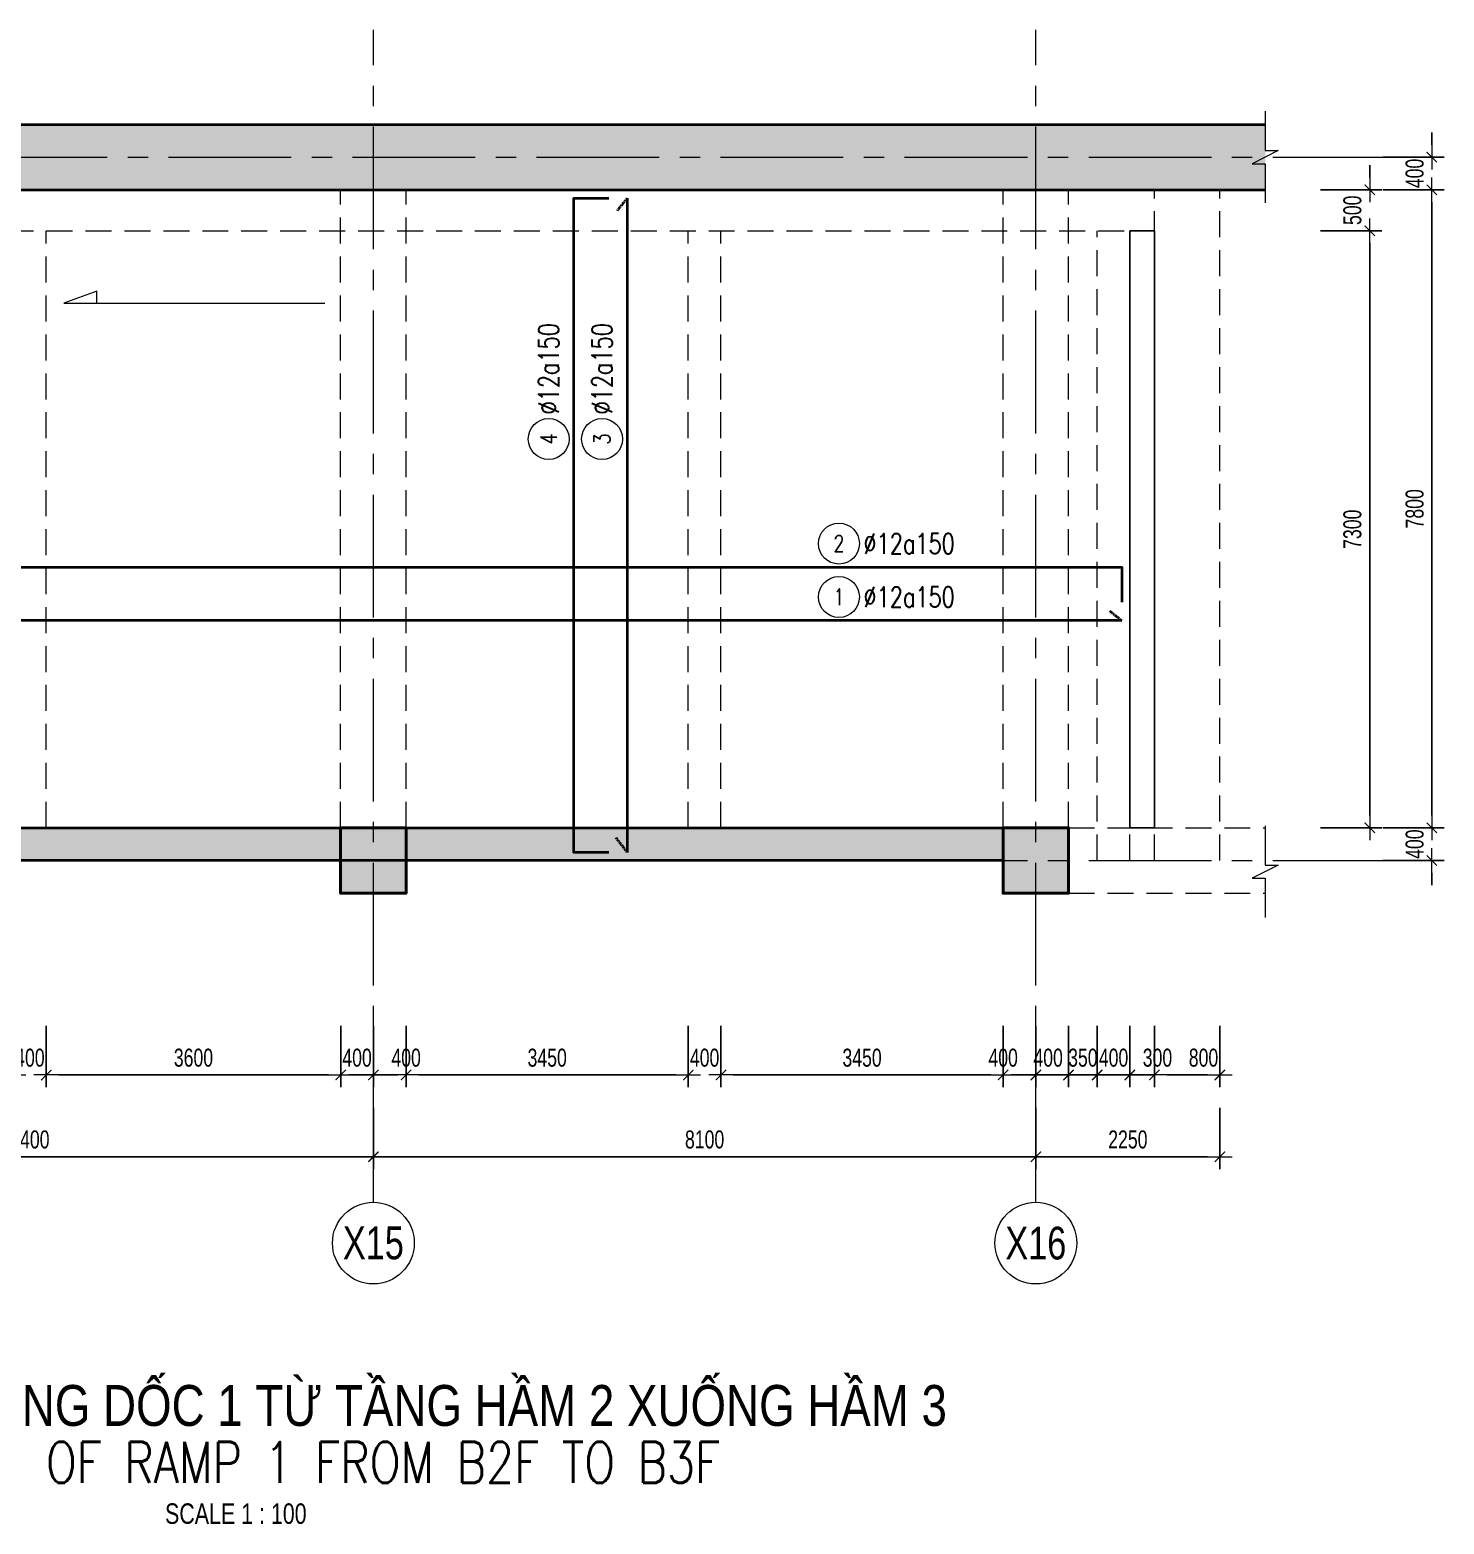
# Model space of a CAD drawing. Header units: millimetres. Extents: x -172050 to 1089997, y 452920 to 1051687.
# Drawn here: x 206851 to 224143, y 494823 to 513092 of the extents above; entities that cross this region are included whole.
import ezdxf
from ezdxf.enums import TextEntityAlignment as Align

# ---------------------------------------------------------------- set-up
doc = ezdxf.new("R2010")
doc.units = ezdxf.units.MM
doc.header["$MEASUREMENT"] = 0
for name, pattern in [('_DASH', [0.6, 0.4, -0.2]), ('CENTER2', [1.125, 0.75, -0.125, 0.125, -0.125]), ('HIDDEN2', [4.7625, 3.175, -1.5875]), ('POD_Grid$0$CENTER2', [1.125, 0.75, -0.125, 0.125, -0.125])]:
    doc.linetypes.add(name, pattern=pattern)
doc.layers.get('Defpoints').update_dxf_attribs({"color": 151, "lineweight": 9})
doc.layers.add('-L-A_OUTLINE', color=2, linetype='Continuous')
for name, color, linetype, lineweight in [('kata_thep - H', 4, 'Continuous', 35), ('NDC_S_ANNO', 7, 'Continuous', 20), ('NDC_S_AXIS', 5, 'CENTER2', 13), ('NDC_S_BEAM', 3, 'HIDDEN2', 20), ('NDC_S_DIM', 1, 'Continuous', 15), ('NDC_S_ENG TITLE', 3, 'Continuous', 20), ('NDC_S_HATCH MATERIAL', 8, 'Continuous', 13), ('NDC_S_SYMBOL', 1, 'Continuous', 15), ('NDC_S_TEXT SYMBOL', 7, 'Continuous', 20), ('NDC_S_VN TEXT', 7, 'Continuous', 20), ('NDC_S_VN TITLE', 6, 'Continuous', 35), ('OF_Diaphram wall$0$NDC_S_WALL', 6, 'Continuous', 35), ('PD_B2F_Col$0$NDC_S-COLUMN', 4, 'Continuous', 40), ('PD_B2F_Col$0$NDC_S_HATCH COLUMN AND WALL', 251, 'Continuous', 13), ('POD_Grid$0$NDC_S_AXIS', 5, 'POD_Grid$0$CENTER2', 13), ('Ramp wall 4.1(B1)$0$NDC_S_WALL', 6, 'Continuous', 35)]:
    doc.layers.add(name, color=color, linetype=linetype, lineweight=lineweight)
doc.styles.add('NDC_ANNO', font='', dxfattribs={"width": 0.8})
doc.styles.add('NDC_DIM', font='', dxfattribs={"width": 0.75})
doc.styles.add('NDC_EN TXT', font='romans.shx', dxfattribs={"width": 0.8})
doc.styles.add('NDC_VIE TXT', font='arial.ttf', dxfattribs={"width": 0.8})
doc.styles.get('NDC_ANNO').set_extended_font_data('Dotum')
doc.styles.get('NDC_DIM').set_extended_font_data('Dotum')
doc.dimstyles.new('NDC_dim_100', dxfattribs={"dimscale": 100, "dimtxt": 2.2, "dimasz": 1.5, "dimexe": 1.5, "dimexo": 2.5, "dimgap": 1, "dimtad": 1, "dimdec": 0, "dimzin": 0, "dimdsep": 46, "dimtxsty": 'NDC_DIM', "dimblk": 'DIMMARK', "dimcen": 0.09, "dimdle": 1.2, "dimclrd": 1, "dimclre": 1, "dimclrt": 3, "dimadec": 0, "dimazin": 0, "dimtfac": 1, "dimtdec": 0, "dimtix": 1, "dimtofl": 0, "dimtmove": 0, "dimatfit": 3, "dimfxl": 6, "dimfxlon": 1, "dimtolj": 1, "dimtzin": 0, "dimarcsym": 0})

# ---------------------------------------------------------------- blocks, each defined once
blk = doc.blocks.new('PD_B2F_Col$0$cot')
at = {"layer": 'PD_B2F_Col$0$NDC_S_HATCH COLUMN AND WALL', "ltscale": 0.005}
h = blk.add_hatch(color=256, dxfattribs=at)
h.dxf.hatch_style = 1
h.paths.add_polyline_path([(-0.5, 0.5), (0.5, 0.5), (0.5, -0.5), (-0.5, -0.5)])
at = {"layer": 'PD_B2F_Col$0$NDC_S-COLUMN', "ltscale": 0.005}
blk.add_lwpolyline([(-0.5, 0.5), (0.5, 0.5), (0.5, -0.5), (-0.5, -0.5)], close=True, dxfattribs=at)
blk = doc.blocks.new('RAM3-2')
at = {"layer": 'NDC_S_HATCH MATERIAL'}
h = blk.add_hatch(dxfattribs=at)
h.set_pattern_fill('BT-01', color=252, scale=30, style=0, pattern_type=2)
h.set_pattern_definition([(50, (-904888.87, 140613.11), (215.178055, -18.82564), [22.5, -247.5]), (355, (-904888.87, 140613.1), (-41.6254, 225.65764), [18, -198]), (100.4514, (-904870.94, 140611.54), (173.552815, 206.831863), [19.122057, -210.342634]), (46.1842, (-904888.87, 140673.1), (320.172315, -49.655704), [33.75, -371.25]), (96.6356, (-904862.2, 140668.97), (280.39881, 292.23536), [28.68309, -315.5139]), (351.1842, (-904888.87, 140673.1), (280.39858, 292.23558), [27, -297]), (21, (-904858.87, 140658.11), (179.072116, -120.785667), [22.5, -247.5]), (326, (-904858.87, 140658.1), (72.9946, 217.545014), [18, -198]), (71.4514, (-904843.95, 140648.05), (252.06679, 96.75915), [19.122057, -210.342634]), (37.5, (-904888.87, 140613.11), (3.6479566, 99.868156), [0, -195.6, 0, -201, 0, -198.75]), (7.5, (-904888.87, 140613.11), (78.920861, 118.323514), [0, -114.6, 0, -191.1, 0, -75.75]), (327.5, (-904955.77, 140613.11), (160.146731, -6.7664615), [0, -75, 0, -234, 0, -310.5]), (317.5, (-904985.77, 140613.11), (174.95585, 30.031495), [0, -97.5, 0, -155.4, 0, -220.5]), (45, (-904888.87, 140613.11), (-90.156115, 90.156115), []), (45, (-904888.87, 140649.86), (-90.156115, 90.156115), [])])
h.paths.add_polyline_path([(-785, 8120), (-785, 7800), (25855, 7800), (25855, 8600), (-785, 8600), (-785, 8280), (-625, 8280), (-945, 8120)])
h = blk.add_hatch(dxfattribs=at)
h.set_pattern_fill('BT-01', color=252, scale=30, style=0, pattern_type=2)
h.set_pattern_definition([(50, (-908593.9, 132013.11), (215.178055, -18.82564), [22.5, -247.5]), (355, (-908593.9, 132013.1), (-41.6254, 225.65764), [18, -198]), (100.4514, (-908575.97, 132011.54), (173.552815, 206.831863), [19.122057, -210.342634]), (46.1842, (-908593.9, 132073.1), (320.172315, -49.655704), [33.75, -371.25]), (96.6356, (-908567.22, 132068.97), (280.39881, 292.23536), [28.68309, -315.5139]), (351.1842, (-908593.9, 132073.1), (280.39858, 292.23558), [27, -297]), (21, (-908563.9, 132058.11), (179.072116, -120.785667), [22.5, -247.5]), (326, (-908563.9, 132058.1), (72.9946, 217.545014), [18, -198]), (71.4514, (-908548.98, 132048.05), (252.06679, 96.75915), [19.122057, -210.342634]), (37.5, (-908593.9, 132013.11), (3.6479566, 99.868156), [0, -195.6, 0, -201, 0, -198.75]), (7.5, (-908593.9, 132013.11), (78.920861, 118.323514), [0, -114.6, 0, -191.1, 0, -75.75]), (327.5, (-908660.8, 132013.11), (160.146731, -6.7664615), [0, -75, 0, -234, 0, -310.5]), (317.5, (-908690.8, 132013.11), (174.95585, 30.031495), [0, -97.5, 0, -155.4, 0, -220.5]), (45, (-908593.9, 132013.11), (-90.156115, 90.156115), []), (45, (-908593.9, 132049.86), (-90.156115, 90.156115), [])])
h.paths.add_polyline_path([(-825, -240), (-825, -400), (22650, -400), (22650, 0), (-825, 0), (-825, -160), (-745, -160), (-905, -240)])
at = {"layer": '-L-A_OUTLINE'}
for points in [[(500, 7300), (800, 7300), (800, 0), (500, 0)], [(24200, 7300), (24500, 7300), (24500, 0), (24200, 0)]]:
    blk.add_lwpolyline(points, close=True, dxfattribs=at)
at = {"layer": 'NDC_S_BEAM', "ltscale": 100}
for p, q in [((0, 7800), (24500, 7800)), ((0, 0), (0, 7800)), ((800, 0), (800, 7800)), ((1400, 0), (1400, 7800)), ((6150, 0), (6150, 7800)), ((6950, 0), (6950, 7800)), ((14550, 0), (14550, 7800)), ((15350, 0), (15350, 7800)), ((22650, 0), (22650, 7800)), ((23450, 0), (23450, 7800)), ((24500, -400), (24500, 7800)), ((25300, -400), (25300, 7800)), ((0, 7300), (24500, 7300)), ((500, 0), (500, 7300)), ((10550, 0), (10550, 7300)), ((10950, 0), (10950, 7300)), ((18800, 0), (18800, 7300)), ((19200, 0), (19200, 7300)), ((23800, -400), (23800, 7300)), ((24200, -400), (24200, 7300)), ((-825, 0), (-100, 0)), ((23450, 0), (25855, 0)), ((23450, -800), (25855, -800)), ((23450, -800), (25855, -800))]:
    blk.add_line(p, q, dxfattribs=at)
at = {"layer": 'NDC_S_DIM'}
for points in [[(-785, 8760), (-785, 8280), (-625, 8280), (-945, 8120), (-785, 8120), (-785, 7640)], [(25855, 8760), (25855, 8280), (26015, 8280), (25695, 8120), (25855, 8120), (25855, 7640)], [(-825, 80), (-825, -160), (-745, -160), (-905, -240), (-825, -240), (-825, -480)], [(25855, 24), (25855, -456), (26015, -456), (25695, -616), (25855, -616), (25855, -1096)]]:
    blk.add_lwpolyline(points, dxfattribs=at)
at = {"layer": 'OF_Diaphram wall$0$NDC_S_WALL', "ltscale": 200}
for points in [[(-785, 8600), (25855, 8600)], [(-785, 7800), (25855, 7800)]]:
    blk.add_lwpolyline(points, dxfattribs=at)
at = {"layer": 'POD_Grid$0$NDC_S_AXIS', "ltscale": 2000}
for p, q in [((6550, -4177), (6550, 9756)), ((14950, -4177), (14950, 9756)), ((23050, -4177), (23050, 9756)), ((-3304, 8200), (27413, 8200)), ((-3304, -400), (27413, -400))]:
    blk.add_line(p, q, dxfattribs=at)
at = {"layer": 'Ramp wall 4.1(B1)$0$NDC_S_WALL', "ltscale": 200}
blk.add_lwpolyline([(-825, 0), (22650, 0), (22650, -400), (-825, -400)], dxfattribs=at)
at = {"xscale": 800, "yscale": 800}
for p in [(6550, -400), (14950, -400), (23050, -400)]:
    blk.add_blockref('PD_B2F_Col$0$cot', p, dxfattribs=at)
blk = doc.blocks.new('DIMMARK')
at = {"layer": 'NDC_S_DIM', "color": 1}
blk.add_line((-1.5, 0), (1, 0), dxfattribs=at)
at = {"layer": 'NDC_S_DIM', "color": 2, "const_width": 0.1}
blk.add_lwpolyline([(-0.42, -0.42), (0.42, 0.42)], dxfattribs=at)
blk = doc.blocks.new('*D861')
at = {"layer": 'Defpoints', "color": 0, "transparency": 16777216}
for p in [(206651, 503437), (207051, 503437), (207051, 500315)]:
    blk.add_point(p, dxfattribs=at)
at = {"layer": 'NDC_S_DIM', "color": 1, "lineweight": -2, "transparency": 16777216}
for p, q in [((206651, 500915), (206651, 500165)), ((207051, 500915), (207051, 500165)), ((206501, 500315), (206351, 500315)), ((207201, 500315), (207351, 500315))]:
    blk.add_line(p, q, dxfattribs=at)
at = {"layer": 'NDC_S_DIM', "color": 1, "lineweight": -2, "transparency": 16777216, "xscale": 150, "yscale": 150, "zscale": 150}
blk.add_blockref('DIMMARK', (206651, 500315), dxfattribs=at)
at = {"layer": 'NDC_S_DIM', "color": 1, "lineweight": -2, "transparency": 16777216, "xscale": 150, "yscale": 150, "zscale": 150, "rotation": 180}
blk.add_blockref('DIMMARK', (207051, 500315), dxfattribs=at)
at = {"layer": 'NDC_S_DIM', "color": 3, "transparency": 16777216, "insert": (206851, 500525), "char_height": 220, "attachment_point": 5, "style": 'NDC_DIM'}
blk.add_mtext('\\A1;400', dxfattribs=at)
blk = doc.blocks.new('*D862')
at = {"layer": 'Defpoints', "color": 0, "transparency": 16777216}
for p in [(207051, 503437), (210651, 503437), (210651, 500315)]:
    blk.add_point(p, dxfattribs=at)
at = {"layer": 'NDC_S_DIM', "color": 1, "lineweight": -2, "transparency": 16777216}
for p, q in [((207051, 500915), (207051, 500165)), ((210651, 500915), (210651, 500165)), ((207201, 500315), (210501, 500315))]:
    blk.add_line(p, q, dxfattribs=at)
at = {"layer": 'NDC_S_DIM', "color": 1, "lineweight": -2, "transparency": 16777216, "xscale": 150, "yscale": 150, "zscale": 150, "rotation": 180}
blk.add_blockref('DIMMARK', (207051, 500315), dxfattribs=at)
at = {"layer": 'NDC_S_DIM', "color": 1, "lineweight": -2, "transparency": 16777216, "xscale": 150, "yscale": 150, "zscale": 150}
blk.add_blockref('DIMMARK', (210651, 500315), dxfattribs=at)
at = {"layer": 'NDC_S_DIM', "color": 3, "transparency": 16777216, "insert": (208851, 500525), "char_height": 220, "attachment_point": 5, "style": 'NDC_DIM'}
blk.add_mtext('\\A1;3600', dxfattribs=at)
blk = doc.blocks.new('*D863')
at = {"layer": 'Defpoints', "color": 0, "transparency": 16777216}
for p in [(210651, 503437), (211051, 503437), (211051, 500315)]:
    blk.add_point(p, dxfattribs=at)
at = {"layer": 'NDC_S_DIM', "color": 1, "lineweight": -2, "transparency": 16777216}
for p, q in [((210651, 500915), (210651, 500165)), ((211051, 500915), (211051, 500165)), ((210501, 500315), (210351, 500315)), ((211201, 500315), (211351, 500315))]:
    blk.add_line(p, q, dxfattribs=at)
at = {"layer": 'NDC_S_DIM', "color": 1, "lineweight": -2, "transparency": 16777216, "xscale": 150, "yscale": 150, "zscale": 150}
blk.add_blockref('DIMMARK', (210651, 500315), dxfattribs=at)
at = {"layer": 'NDC_S_DIM', "color": 1, "lineweight": -2, "transparency": 16777216, "xscale": 150, "yscale": 150, "zscale": 150, "rotation": 180}
blk.add_blockref('DIMMARK', (211051, 500315), dxfattribs=at)
at = {"layer": 'NDC_S_DIM', "color": 3, "transparency": 16777216, "insert": (210851, 500525), "char_height": 220, "attachment_point": 5, "style": 'NDC_DIM'}
blk.add_mtext('\\A1;400', dxfattribs=at)
blk = doc.blocks.new('*D864')
at = {"layer": 'Defpoints', "color": 0, "transparency": 16777216}
for p in [(211051, 503437), (211451, 503337), (211451, 500315)]:
    blk.add_point(p, dxfattribs=at)
at = {"layer": 'NDC_S_DIM', "color": 1, "lineweight": -2, "transparency": 16777216}
for p, q in [((211051, 500915), (211051, 500165)), ((211451, 500915), (211451, 500165)), ((210901, 500315), (210751, 500315)), ((211601, 500315), (211751, 500315))]:
    blk.add_line(p, q, dxfattribs=at)
at = {"layer": 'NDC_S_DIM', "color": 1, "lineweight": -2, "transparency": 16777216, "xscale": 150, "yscale": 150, "zscale": 150}
blk.add_blockref('DIMMARK', (211051, 500315), dxfattribs=at)
at = {"layer": 'NDC_S_DIM', "color": 1, "lineweight": -2, "transparency": 16777216, "xscale": 150, "yscale": 150, "zscale": 150, "rotation": 180}
blk.add_blockref('DIMMARK', (211451, 500315), dxfattribs=at)
at = {"layer": 'NDC_S_DIM', "color": 3, "transparency": 16777216, "insert": (211451, 500525), "char_height": 220, "attachment_point": 5, "style": 'NDC_DIM'}
blk.add_mtext('\\A1;400', dxfattribs=at)
blk = doc.blocks.new('*D865')
at = {"layer": 'Defpoints', "color": 0, "transparency": 16777216}
for p in [(214901, 503837), (211451, 503337), (214901, 500315)]:
    blk.add_point(p, dxfattribs=at)
at = {"layer": 'NDC_S_DIM', "color": 1, "lineweight": -2, "transparency": 16777216}
for p, q in [((211451, 500915), (211451, 500165)), ((214901, 500915), (214901, 500165)), ((211601, 500315), (214751, 500315))]:
    blk.add_line(p, q, dxfattribs=at)
at = {"layer": 'NDC_S_DIM', "color": 1, "lineweight": -2, "transparency": 16777216, "xscale": 150, "yscale": 150, "zscale": 150, "rotation": 180}
blk.add_blockref('DIMMARK', (211451, 500315), dxfattribs=at)
at = {"layer": 'NDC_S_DIM', "color": 1, "lineweight": -2, "transparency": 16777216, "xscale": 150, "yscale": 150, "zscale": 150}
blk.add_blockref('DIMMARK', (214901, 500315), dxfattribs=at)
at = {"layer": 'NDC_S_DIM', "color": 3, "transparency": 16777216, "insert": (213176, 500525), "char_height": 220, "attachment_point": 5, "style": 'NDC_DIM'}
blk.add_mtext('\\A1;3450', dxfattribs=at)
blk = doc.blocks.new('*D866')
at = {"layer": 'Defpoints', "color": 0, "transparency": 16777216}
for p in [(214901, 503837), (215301, 503837), (215301, 500315)]:
    blk.add_point(p, dxfattribs=at)
at = {"layer": 'NDC_S_DIM', "color": 1, "lineweight": -2, "transparency": 16777216}
for p, q in [((214901, 500915), (214901, 500165)), ((215301, 500915), (215301, 500165)), ((214751, 500315), (214601, 500315)), ((215451, 500315), (215601, 500315))]:
    blk.add_line(p, q, dxfattribs=at)
at = {"layer": 'NDC_S_DIM', "color": 1, "lineweight": -2, "transparency": 16777216, "xscale": 150, "yscale": 150, "zscale": 150}
blk.add_blockref('DIMMARK', (214901, 500315), dxfattribs=at)
at = {"layer": 'NDC_S_DIM', "color": 1, "lineweight": -2, "transparency": 16777216, "xscale": 150, "yscale": 150, "zscale": 150, "rotation": 180}
blk.add_blockref('DIMMARK', (215301, 500315), dxfattribs=at)
at = {"layer": 'NDC_S_DIM', "color": 3, "transparency": 16777216, "insert": (215101, 500525), "char_height": 220, "attachment_point": 5, "style": 'NDC_DIM'}
blk.add_mtext('\\A1;400', dxfattribs=at)
blk = doc.blocks.new('*D867')
at = {"layer": 'Defpoints', "color": 0, "transparency": 16777216}
for p in [(215301, 503837), (218751, 503337), (218751, 500315)]:
    blk.add_point(p, dxfattribs=at)
at = {"layer": 'NDC_S_DIM', "color": 1, "lineweight": -2, "transparency": 16777216}
for p, q in [((215301, 500915), (215301, 500165)), ((218751, 500915), (218751, 500165)), ((215451, 500315), (218601, 500315))]:
    blk.add_line(p, q, dxfattribs=at)
at = {"layer": 'NDC_S_DIM', "color": 1, "lineweight": -2, "transparency": 16777216, "xscale": 150, "yscale": 150, "zscale": 150, "rotation": 180}
blk.add_blockref('DIMMARK', (215301, 500315), dxfattribs=at)
at = {"layer": 'NDC_S_DIM', "color": 1, "lineweight": -2, "transparency": 16777216, "xscale": 150, "yscale": 150, "zscale": 150}
blk.add_blockref('DIMMARK', (218751, 500315), dxfattribs=at)
at = {"layer": 'NDC_S_DIM', "color": 3, "transparency": 16777216, "insert": (217026, 500525), "char_height": 220, "attachment_point": 5, "style": 'NDC_DIM'}
blk.add_mtext('\\A1;3450', dxfattribs=at)
blk = doc.blocks.new('*D868')
at = {"layer": 'Defpoints', "color": 0, "transparency": 16777216}
for p in [(219151, 503837), (218751, 503337), (219151, 500315)]:
    blk.add_point(p, dxfattribs=at)
at = {"layer": 'NDC_S_DIM', "color": 1, "lineweight": -2, "transparency": 16777216}
for p, q in [((218751, 500915), (218751, 500165)), ((219151, 500915), (219151, 500165)), ((218601, 500315), (218451, 500315)), ((219301, 500315), (219451, 500315))]:
    blk.add_line(p, q, dxfattribs=at)
at = {"layer": 'NDC_S_DIM', "color": 1, "lineweight": -2, "transparency": 16777216, "xscale": 150, "yscale": 150, "zscale": 150}
blk.add_blockref('DIMMARK', (218751, 500315), dxfattribs=at)
at = {"layer": 'NDC_S_DIM', "color": 1, "lineweight": -2, "transparency": 16777216, "xscale": 150, "yscale": 150, "zscale": 150, "rotation": 180}
blk.add_blockref('DIMMARK', (219151, 500315), dxfattribs=at)
at = {"layer": 'NDC_S_DIM', "color": 3, "transparency": 16777216, "insert": (218751, 500525), "char_height": 220, "attachment_point": 5, "style": 'NDC_DIM'}
blk.add_mtext('\\A1;400', dxfattribs=at)
blk = doc.blocks.new('*D869')
at = {"layer": 'Defpoints', "color": 0, "transparency": 16777216}
for p in [(219151, 503837), (219551, 503337), (219551, 500315)]:
    blk.add_point(p, dxfattribs=at)
at = {"layer": 'NDC_S_DIM', "color": 1, "lineweight": -2, "transparency": 16777216}
for p, q in [((219151, 500915), (219151, 500165)), ((219551, 500915), (219551, 500165)), ((219001, 500315), (218851, 500315)), ((219701, 500315), (219851, 500315))]:
    blk.add_line(p, q, dxfattribs=at)
at = {"layer": 'NDC_S_DIM', "color": 1, "lineweight": -2, "transparency": 16777216, "xscale": 150, "yscale": 150, "zscale": 150}
blk.add_blockref('DIMMARK', (219151, 500315), dxfattribs=at)
at = {"layer": 'NDC_S_DIM', "color": 1, "lineweight": -2, "transparency": 16777216, "xscale": 150, "yscale": 150, "zscale": 150, "rotation": 180}
blk.add_blockref('DIMMARK', (219551, 500315), dxfattribs=at)
at = {"layer": 'NDC_S_DIM', "color": 3, "transparency": 16777216, "insert": (219301, 500525), "char_height": 220, "attachment_point": 5, "style": 'NDC_DIM'}
blk.add_mtext('\\A1;400', dxfattribs=at)
blk = doc.blocks.new('*D870')
at = {"layer": 'Defpoints', "color": 0, "transparency": 16777216}
for p in [(219901, 503837), (219551, 503337), (219901, 500315)]:
    blk.add_point(p, dxfattribs=at)
at = {"layer": 'NDC_S_DIM', "color": 1, "lineweight": -2, "transparency": 16777216}
for p, q in [((219551, 500915), (219551, 500165)), ((219901, 500915), (219901, 500165)), ((219401, 500315), (219251, 500315)), ((220051, 500315), (220201, 500315))]:
    blk.add_line(p, q, dxfattribs=at)
at = {"layer": 'NDC_S_DIM', "color": 1, "lineweight": -2, "transparency": 16777216, "xscale": 150, "yscale": 150, "zscale": 150}
blk.add_blockref('DIMMARK', (219551, 500315), dxfattribs=at)
at = {"layer": 'NDC_S_DIM', "color": 1, "lineweight": -2, "transparency": 16777216, "xscale": 150, "yscale": 150, "zscale": 150, "rotation": 180}
blk.add_blockref('DIMMARK', (219901, 500315), dxfattribs=at)
at = {"layer": 'NDC_S_DIM', "color": 3, "transparency": 16777216, "insert": (219726, 500525), "char_height": 220, "attachment_point": 5, "style": 'NDC_DIM'}
blk.add_mtext('\\A1;350', dxfattribs=at)
blk = doc.blocks.new('*D871')
at = {"layer": 'Defpoints', "color": 0, "transparency": 16777216}
for p in [(219901, 503837), (220301, 503837), (220301, 500315)]:
    blk.add_point(p, dxfattribs=at)
at = {"layer": 'NDC_S_DIM', "color": 1, "lineweight": -2, "transparency": 16777216}
for p, q in [((219901, 500915), (219901, 500165)), ((220301, 500915), (220301, 500165)), ((219751, 500315), (219601, 500315)), ((220451, 500315), (220601, 500315))]:
    blk.add_line(p, q, dxfattribs=at)
at = {"layer": 'NDC_S_DIM', "color": 1, "lineweight": -2, "transparency": 16777216, "xscale": 150, "yscale": 150, "zscale": 150}
blk.add_blockref('DIMMARK', (219901, 500315), dxfattribs=at)
at = {"layer": 'NDC_S_DIM', "color": 1, "lineweight": -2, "transparency": 16777216, "xscale": 150, "yscale": 150, "zscale": 150, "rotation": 180}
blk.add_blockref('DIMMARK', (220301, 500315), dxfattribs=at)
at = {"layer": 'NDC_S_DIM', "color": 3, "transparency": 16777216, "insert": (220101, 500525), "char_height": 220, "attachment_point": 5, "style": 'NDC_DIM'}
blk.add_mtext('\\A1;400', dxfattribs=at)
blk = doc.blocks.new('*D872')
at = {"layer": 'Defpoints', "color": 0, "transparency": 16777216}
for p in [(220301, 503837), (220601, 503837), (220601, 500315)]:
    blk.add_point(p, dxfattribs=at)
at = {"layer": 'NDC_S_DIM', "color": 1, "lineweight": -2, "transparency": 16777216}
for p, q in [((220301, 500915), (220301, 500165)), ((220601, 500915), (220601, 500165)), ((220151, 500315), (220001, 500315)), ((220751, 500315), (220901, 500315))]:
    blk.add_line(p, q, dxfattribs=at)
at = {"layer": 'NDC_S_DIM', "color": 1, "lineweight": -2, "transparency": 16777216, "xscale": 150, "yscale": 150, "zscale": 150}
blk.add_blockref('DIMMARK', (220301, 500315), dxfattribs=at)
at = {"layer": 'NDC_S_DIM', "color": 1, "lineweight": -2, "transparency": 16777216, "xscale": 150, "yscale": 150, "zscale": 150, "rotation": 180}
blk.add_blockref('DIMMARK', (220601, 500315), dxfattribs=at)
at = {"layer": 'NDC_S_DIM', "color": 3, "transparency": 16777216, "insert": (220638, 500525), "char_height": 220, "attachment_point": 5, "style": 'NDC_DIM'}
blk.add_mtext('\\A1;300', dxfattribs=at)
blk = doc.blocks.new('*D873')
at = {"layer": 'Defpoints', "color": 0, "transparency": 16777216}
for p in [(220601, 503837), (221401, 503337), (221401, 500315)]:
    blk.add_point(p, dxfattribs=at)
at = {"layer": 'NDC_S_DIM', "color": 1, "lineweight": -2, "transparency": 16777216}
for p, q in [((220601, 500915), (220601, 500165)), ((221401, 500915), (221401, 500165)), ((220751, 500315), (221251, 500315))]:
    blk.add_line(p, q, dxfattribs=at)
at = {"layer": 'NDC_S_DIM', "color": 1, "lineweight": -2, "transparency": 16777216, "xscale": 150, "yscale": 150, "zscale": 150, "rotation": 180}
blk.add_blockref('DIMMARK', (220601, 500315), dxfattribs=at)
at = {"layer": 'NDC_S_DIM', "color": 1, "lineweight": -2, "transparency": 16777216, "xscale": 150, "yscale": 150, "zscale": 150}
blk.add_blockref('DIMMARK', (221401, 500315), dxfattribs=at)
at = {"layer": 'NDC_S_DIM', "color": 3, "transparency": 16777216, "insert": (221201, 500525), "char_height": 220, "attachment_point": 5, "style": 'NDC_DIM'}
blk.add_mtext('\\A1;800', dxfattribs=at)
blk = doc.blocks.new('*D875')
at = {"layer": 'Defpoints', "color": 0, "transparency": 16777216}
for p in [(202651, 503437), (211051, 503437), (211051, 499315)]:
    blk.add_point(p, dxfattribs=at)
at = {"layer": 'NDC_S_DIM', "color": 1, "lineweight": -2, "transparency": 16777216}
for p, q in [((202651, 499915), (202651, 499165)), ((211051, 499915), (211051, 499165)), ((202801, 499315), (210901, 499315))]:
    blk.add_line(p, q, dxfattribs=at)
at = {"layer": 'NDC_S_DIM', "color": 1, "lineweight": -2, "transparency": 16777216, "xscale": 150, "yscale": 150, "zscale": 150, "rotation": 180}
blk.add_blockref('DIMMARK', (202651, 499315), dxfattribs=at)
at = {"layer": 'NDC_S_DIM', "color": 1, "lineweight": -2, "transparency": 16777216, "xscale": 150, "yscale": 150, "zscale": 150}
blk.add_blockref('DIMMARK', (211051, 499315), dxfattribs=at)
at = {"layer": 'NDC_S_DIM', "color": 3, "transparency": 16777216, "insert": (206851, 499525), "char_height": 220, "attachment_point": 5, "style": 'NDC_DIM'}
blk.add_mtext('\\A1;8400', dxfattribs=at)
blk = doc.blocks.new('*D876')
at = {"layer": 'Defpoints', "color": 0, "transparency": 16777216}
for p in [(219151, 503837), (211051, 503437), (219151, 499315)]:
    blk.add_point(p, dxfattribs=at)
at = {"layer": 'NDC_S_DIM', "color": 1, "lineweight": -2, "transparency": 16777216}
for p, q in [((211051, 499915), (211051, 499165)), ((219151, 499915), (219151, 499165)), ((211201, 499315), (219001, 499315))]:
    blk.add_line(p, q, dxfattribs=at)
at = {"layer": 'NDC_S_DIM', "color": 1, "lineweight": -2, "transparency": 16777216, "xscale": 150, "yscale": 150, "zscale": 150, "rotation": 180}
blk.add_blockref('DIMMARK', (211051, 499315), dxfattribs=at)
at = {"layer": 'NDC_S_DIM', "color": 1, "lineweight": -2, "transparency": 16777216, "xscale": 150, "yscale": 150, "zscale": 150}
blk.add_blockref('DIMMARK', (219151, 499315), dxfattribs=at)
at = {"layer": 'NDC_S_DIM', "color": 3, "transparency": 16777216, "insert": (215101, 499525), "char_height": 220, "attachment_point": 5, "style": 'NDC_DIM'}
blk.add_mtext('\\A1;8100', dxfattribs=at)
blk = doc.blocks.new('*D877')
at = {"layer": 'Defpoints', "color": 0, "transparency": 16777216}
for p in [(219151, 503837), (221401, 503337), (221401, 499315)]:
    blk.add_point(p, dxfattribs=at)
at = {"layer": 'NDC_S_DIM', "color": 1, "lineweight": -2, "transparency": 16777216}
for p, q in [((219151, 499915), (219151, 499165)), ((221401, 499915), (221401, 499165)), ((219301, 499315), (221251, 499315))]:
    blk.add_line(p, q, dxfattribs=at)
at = {"layer": 'NDC_S_DIM', "color": 1, "lineweight": -2, "transparency": 16777216, "xscale": 150, "yscale": 150, "zscale": 150, "rotation": 180}
blk.add_blockref('DIMMARK', (219151, 499315), dxfattribs=at)
at = {"layer": 'NDC_S_DIM', "color": 1, "lineweight": -2, "transparency": 16777216, "xscale": 150, "yscale": 150, "zscale": 150}
blk.add_blockref('DIMMARK', (221401, 499315), dxfattribs=at)
at = {"layer": 'NDC_S_DIM', "color": 3, "transparency": 16777216, "insert": (220276, 499525), "char_height": 220, "attachment_point": 5, "style": 'NDC_DIM'}
blk.add_mtext('\\A1;2250', dxfattribs=at)
blk = doc.blocks.new('*D878')
at = {"layer": 'Defpoints', "color": 0, "transparency": 16777216}
for p in [(220863, 511137), (220063, 510637), (223233, 510637)]:
    blk.add_point(p, dxfattribs=at)
at = {"layer": 'NDC_S_DIM', "color": 1, "lineweight": -2, "transparency": 16777216}
for p, q in [((223233, 511287), (223233, 511437)), ((222633, 511137), (223383, 511137)), ((222633, 510637), (223383, 510637)), ((223233, 510487), (223233, 510337))]:
    blk.add_line(p, q, dxfattribs=at)
at = {"layer": 'NDC_S_DIM', "color": 1, "lineweight": -2, "transparency": 16777216, "xscale": 150, "yscale": 150, "zscale": 150}
for p, rotation in [((223233, 511137), 270), ((223233, 510637), 90)]:
    blk.add_blockref('DIMMARK', p, dxfattribs=dict(at, rotation=rotation))
at = {"layer": 'NDC_S_DIM', "color": 3, "transparency": 16777216, "insert": (223022, 510887), "char_height": 220, "attachment_point": 5, "rotation": 90, "style": 'NDC_DIM'}
blk.add_mtext('\\A1;500', dxfattribs=at)
blk = doc.blocks.new('*D879')
at = {"layer": 'Defpoints', "color": 0, "transparency": 16777216}
for p in [(220063, 510637), (219551, 503337), (223233, 503337)]:
    blk.add_point(p, dxfattribs=at)
at = {"layer": 'NDC_S_DIM', "color": 1, "lineweight": -2, "transparency": 16777216}
for p, q in [((222633, 510637), (223383, 510637)), ((223233, 510487), (223233, 503487)), ((222633, 503337), (223383, 503337))]:
    blk.add_line(p, q, dxfattribs=at)
at = {"layer": 'NDC_S_DIM', "color": 1, "lineweight": -2, "transparency": 16777216, "xscale": 150, "yscale": 150, "zscale": 150}
for p, rotation in [((223233, 510637), 90), ((223233, 503337), 270)]:
    blk.add_blockref('DIMMARK', p, dxfattribs=dict(at, rotation=rotation))
at = {"layer": 'NDC_S_DIM', "color": 3, "transparency": 16777216, "insert": (223022, 506987), "char_height": 220, "attachment_point": 5, "rotation": 90, "style": 'NDC_DIM'}
blk.add_mtext('\\A1;7300', dxfattribs=at)
blk = doc.blocks.new('*D880')
at = {"layer": 'Defpoints', "color": 0, "transparency": 16777216}
for p in [(220719, 503337), (223993, 503337), (220719, 502937)]:
    blk.add_point(p, dxfattribs=at)
at = {"layer": 'NDC_S_DIM', "color": 1, "lineweight": -2, "transparency": 16777216}
for p, q in [((223993, 503487), (223993, 503637)), ((223393, 503337), (224143, 503337)), ((223393, 502937), (224143, 502937)), ((223993, 502787), (223993, 502637))]:
    blk.add_line(p, q, dxfattribs=at)
at = {"layer": 'NDC_S_DIM', "color": 1, "lineweight": -2, "transparency": 16777216, "xscale": 150, "yscale": 150, "zscale": 150}
for p, rotation in [((223993, 503337), 270), ((223993, 502937), 90)]:
    blk.add_blockref('DIMMARK', p, dxfattribs=dict(at, rotation=rotation))
at = {"layer": 'NDC_S_DIM', "color": 3, "transparency": 16777216, "insert": (223783, 503137), "char_height": 220, "attachment_point": 5, "rotation": 90, "style": 'NDC_DIM'}
blk.add_mtext('\\A1;400', dxfattribs=at)
blk = doc.blocks.new('*D881')
at = {"layer": 'Defpoints', "color": 0, "transparency": 16777216}
for p in [(220863, 511137), (223993, 511137), (220719, 503337)]:
    blk.add_point(p, dxfattribs=at)
at = {"layer": 'NDC_S_DIM', "color": 1, "lineweight": -2, "transparency": 16777216}
for p, q in [((223393, 511137), (224143, 511137)), ((223993, 503487), (223993, 510987)), ((223393, 503337), (224143, 503337))]:
    blk.add_line(p, q, dxfattribs=at)
at = {"layer": 'NDC_S_DIM', "color": 1, "lineweight": -2, "transparency": 16777216, "xscale": 150, "yscale": 150, "zscale": 150}
for p, rotation in [((223993, 511137), 90), ((223993, 503337), 270)]:
    blk.add_blockref('DIMMARK', p, dxfattribs=dict(at, rotation=rotation))
at = {"layer": 'NDC_S_DIM', "color": 3, "transparency": 16777216, "insert": (223783, 507237), "char_height": 220, "attachment_point": 5, "rotation": 90, "style": 'NDC_DIM'}
blk.add_mtext('\\A1;7800', dxfattribs=at)
blk = doc.blocks.new('*D882')
at = {"layer": 'Defpoints', "color": 0, "transparency": 16777216}
for p in [(221221, 511537), (223993, 511537), (220863, 511137)]:
    blk.add_point(p, dxfattribs=at)
at = {"layer": 'NDC_S_DIM', "color": 1, "lineweight": -2, "transparency": 16777216}
for p, q in [((223993, 511687), (223993, 511837)), ((223393, 511537), (224143, 511537)), ((223393, 511137), (224143, 511137)), ((223993, 510987), (223993, 510837))]:
    blk.add_line(p, q, dxfattribs=at)
at = {"layer": 'NDC_S_DIM', "color": 1, "lineweight": -2, "transparency": 16777216, "xscale": 150, "yscale": 150, "zscale": 150}
for p, rotation in [((223993, 511537), 270), ((223993, 511137), 90)]:
    blk.add_blockref('DIMMARK', p, dxfattribs=dict(at, rotation=rotation))
at = {"layer": 'NDC_S_DIM', "color": 3, "transparency": 16777216, "insert": (223783, 511337), "char_height": 220, "attachment_point": 5, "rotation": 90, "style": 'NDC_DIM'}
blk.add_mtext('\\A1;400', dxfattribs=at)
blk = doc.blocks.new('Drawing name_symbol')
at = {"layer": 'NDC_S_ENG TITLE', "style": 'NDC_EN TXT', "width": 0.8}
blk.add_attdef('SECTDET1', text='', height=5, dxfattribs=at).set_placement((0, 1.01), align=Align.CENTER)
at = {"layer": 'NDC_S_TEXT SYMBOL', "lineweight": 25, "style": 'NDC_ANNO', "width": 0.8}
blk.add_attdef('SSCALE', text='', height=2.5, dxfattribs=at).set_placement((0, -4), align=Align.CENTER)
at = {"layer": 'NDC_S_VN TITLE', "style": 'NDC_VIE TXT', "width": 0.8}
blk.add_attdef('SECTDET2', text='', height=5, dxfattribs=at).set_placement((0, 7.97), align=Align.CENTER)
blk = doc.blocks.new('*U222')
blk.add_circle((-2.5, 0), 2.5)
at = {"layer": 'NDC_S_VN TEXT', "color": 7, "style": 'NDC_EN TXT', "width": 0.8}
blk.add_attdef('SH2', text='', height=2, dxfattribs=at).set_placement((-2.5, 0), align=Align.MIDDLE)
at = {"layer": 'NDC_S_VN TEXT', "color": 3, "style": 'NDC_EN TXT', "width": 0.75}
blk.add_attdef('DKKC1', (0.5, -1.25), '', height=2.5, dxfattribs=at)
blk = doc.blocks.new('*U165')
at = {"layer": 'NDC_S_SYMBOL'}
blk.add_line((0, 5), (0, 9), dxfattribs=at)
blk.add_circle((0, 0), 5, dxfattribs=at)
at = {"layer": 'NDC_S_TEXT SYMBOL', "color": 7, "style": 'NDC_ANNO', "width": 0.8}
blk.add_attdef('GRID', text='', height=4, dxfattribs=at).set_placement((0, 0), align=Align.MIDDLE)

msp = doc.modelspace()

# ---------------------------------------------------------------- linework, layer by layer
at = {"layer": 'kata_thep - H', "color": 4}
for points in [[(213931.1, 503036.1), (213502.9, 503036.1), (213502.9, 511036.1), (213931.1, 511036.1)], [(197000.8, 506094.6), (197000.8, 506522.9), (220200.8, 506522.9), (220200.8, 506094.6)]]:
    msp.add_lwpolyline(points, dxfattribs=at)
at = {"layer": 'kata_thep - H', "color": 4, "linetype": '_DASH', "ltscale": 20}
for points in [[(214035.2, 510885.6), (214155.5, 511036.1), (214155.5, 503036.1), (214018.2, 503214)], [(220050.3, 505990.5), (220200.8, 505870.3), (197000.8, 505870.3), (197178.7, 506007.6)]]:
    msp.add_lwpolyline(points, dxfattribs=at)
at = {"layer": 'NDC_S_ANNO'}
msp.add_lwpolyline([(207667.9, 509749.3), (207667.9, 509899.3), (207267.9, 509749.3), (210459.1, 509749.3)], dxfattribs=at)

# ---------------------------------------------------------------- block references
at = {"layer": 'NDC_S_ANNO', "xscale": 100, "yscale": 100, "zscale": 100}
msp.add_blockref('Drawing name_symbol', (209368.9, 495226.8), dxfattribs=at).add_auto_attribs({'SECTDET1': 'REBAR PLAN OF RAMP 1 FROM B2F TO B3F', 'SECTDET2': 'MẶT BẰNG THÉP ĐƯỜNG DỐC 1 TỪ TẦNG HẦM 2 XUỐNG HẦM 3', 'SSCALE': 'SCALE 1 : 100'})
at = {"layer": 'NDC_S_AXIS', "xscale": 100, "yscale": 100, "zscale": 100}
for p, values in [((211050.8, 498259.4), {'GRID': 'X15'}), ((219150.8, 498259.4), {'GRID': 'X16'})]:
    msp.add_blockref('*U165', p, dxfattribs=at).add_auto_attribs(values)
at = {"layer": 'NDC_S_DIM'}
msp.add_blockref('RAM3-2', (196100.8, 503336.6), dxfattribs=at)
at = {"layer": 'NDC_S_VN TEXT', "xscale": 100, "yscale": 100, "zscale": 100, "rotation": 90}
for p, values in [((213194.6, 508340.3), {'SH2': '4', 'DKKC1': '%%C12a150'}), ((213847.2, 508340.3), {'SH2': '3', 'DKKC1': '%%C12a150'})]:
    msp.add_blockref('*U222', p, dxfattribs=at).add_auto_attribs(values)
at = {"layer": 'NDC_S_VN TEXT', "xscale": 100, "yscale": 100, "zscale": 100}
for p, values in [((216993.2, 506811.4), {'SH2': '2', 'DKKC1': '%%C12a150'}), ((216993.2, 506158.8), {'SH2': '1', 'DKKC1': '%%C12a150'})]:
    msp.add_blockref('*U222', p, dxfattribs=at).add_auto_attribs(values)

# ---------------------------------------------------------------- dimensions: what is measured, and where the dimension line sits
at = {"layer": 'NDC_S_DIM'}
for base, p1, p2, picture, middle in [((223992.9, 511536.6), (220863.2, 511136.6), (221221, 511536.6), '*D882', (223782.7, 511336.6)), ((223992.9, 511136.6), (220719, 503336.6), (220863.2, 511136.6), '*D881', (223782.7, 507236.6)), ((223232.5, 503336.6), (220063.2, 510636.6), (219550.8, 503336.6), '*D879', (223022.4, 506986.6))]:
    dim = msp.add_linear_dim(base=base, p1=p1, p2=p2, angle=90, dimstyle='NDC_dim_100', override={"dimtmove": 1}, dxfattribs=at)
    dim.commit()
    dim.dimension.update_dxf_attribs({"geometry": picture, "text_midpoint": middle})
for base, p1, p2, picture, middle in [((223232.5, 510636.6), (220863.2, 511136.6), (220063.2, 510636.6), '*D878', (223022.4, 510886.6)), ((223992.9, 503336.6), (220719, 502936.6), (220719, 503336.6), '*D880', (223782.7, 503136.6))]:
    dim = msp.add_linear_dim(base=base, p1=p1, p2=p2, angle=90, dimstyle='NDC_dim_100', dxfattribs=at)
    dim.commit()
    dim.dimension.update_dxf_attribs({"geometry": picture, "text_midpoint": middle})
for base, p1, p2, picture, middle in [((219150.8, 499315.2), (211050.8, 503436.6), (219150.8, 503836.6), '*D876', (215100.8, 499525.4)), ((214900.8, 500315.2), (211450.8, 503336.6), (214900.8, 503836.6), '*D865', (213175.8, 500525.4)), ((215300.8, 500315.2), (214900.8, 503836.6), (215300.8, 503836.6), '*D866', (215100.8, 500525.4)), ((218750.8, 500315.2), (215300.8, 503836.6), (218750.8, 503336.6), '*D867', (217025.8, 500525.4)), ((221400.8, 499315.2), (219150.8, 503836.6), (221400.8, 503336.6), '*D877', (220275.8, 499525.4)), ((219900.8, 500315.2), (219550.8, 503336.6), (219900.8, 503836.6), '*D870', (219725.8, 500525.4)), ((220300.8, 500315.2), (219900.8, 503836.6), (220300.8, 503836.6), '*D871', (220100.8, 500525.4)), ((211050.8, 499315.2), (202650.8, 503436.6), (211050.8, 503436.6), '*D875', (206850.8, 499525.4)), ((207050.8, 500315.2), (206650.8, 503436.6), (207050.8, 503436.6), '*D861', (206850.8, 500525.4)), ((210650.8, 500315.2), (207050.8, 503436.6), (210650.8, 503436.6), '*D862', (208850.8, 500525.4)), ((211050.8, 500315.2), (210650.8, 503436.6), (211050.8, 503436.6), '*D863', (210850.8, 500525.4))]:
    dim = msp.add_linear_dim(base=base, p1=p1, p2=p2, dimstyle='NDC_dim_100', override={"dimtmove": 1}, dxfattribs=at)
    dim.commit()
    dim.dimension.update_dxf_attribs({"geometry": picture, "text_midpoint": middle})
for base, p1, p2, picture, middle in [((219150.8, 500315.2), (218750.8, 503336.6), (219150.8, 503836.6), '*D868', (218750.8, 500315.2)), ((219550.8, 500315.2), (219150.8, 503836.6), (219550.8, 503336.6), '*D869', (219300.8, 500315.2)), ((220600.8, 500315.2), (220300.8, 503836.6), (220600.8, 503836.6), '*D872', (220638.3, 500315.2)), ((221400.8, 500315.2), (220600.8, 503836.6), (221400.8, 503336.6), '*D873', (221200.8, 500315.2)), ((211450.8, 500315.2), (211050.8, 503436.6), (211450.8, 503336.6), '*D864', (211450.8, 500315.2))]:
    dim = msp.add_linear_dim(base=base, p1=p1, p2=p2, dimstyle='NDC_dim_100', override={"dimtmove": 1}, dxfattribs=at)
    dim.commit()
    dim.dimension.update_dxf_attribs({"geometry": picture, "text_midpoint": middle, "dimtype": 160})

doc.saveas('drawing.dxf')
